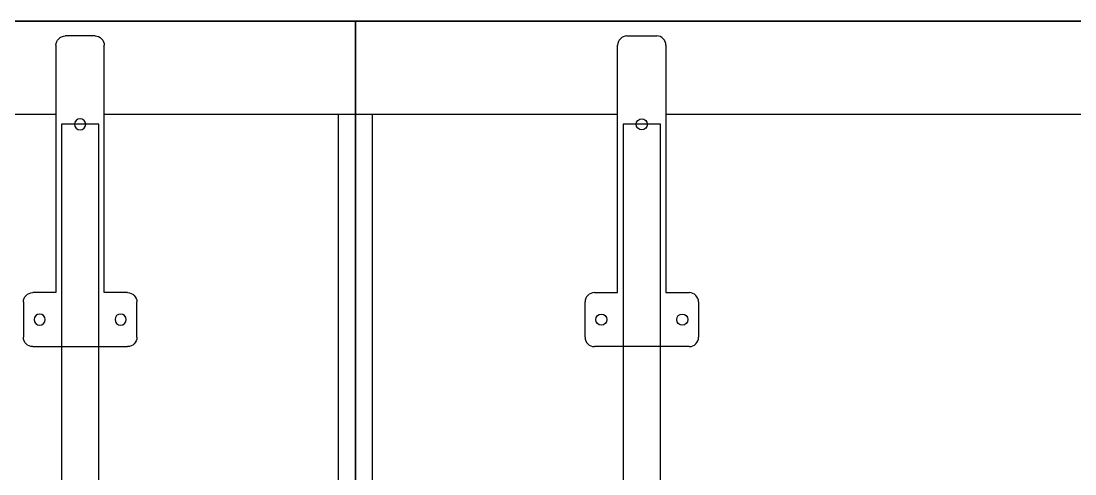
# Model space of a CAD drawing. Header units: millimetres. Extents: x 151130 to 215929, y 2134 to 34533.
# Drawn here: x 170295 to 170862, y 15187 to 15430 of the extents above; entities that cross this region are included whole.
import ezdxf

# ---------------------------------------------------------------- set-up
doc = ezdxf.new("R2010")
doc.units = ezdxf.units.MM
for name, color, linetype in [('2D', 7, 'Continuous'), ('MUEBLES', 8, 'Continuous'), ('OH CUBIERTA', 3, 'Continuous')]:
    doc.layers.add(name, color=color, linetype=linetype)

# ---------------------------------------------------------------- blocks, each defined once
blk = doc.blocks.new('CUR25.15070')
at = {"layer": 'OH CUBIERTA'}
blk.add_lwpolyline([(0, 0), (0, 700), (1500, 700), (1500, 0)], close=True, dxfattribs=at)
blk = doc.blocks.new('SP.LI.5LTD.140')
at = {"layer": '2D'}
for p, q in [((5, -697), (5, 697)), ((55, 533), (55, 164)), ((156, 181.5), (175, 181.5)), ((151, 164), (151, 176.5)), ((180, 176.5), (180, 125.5)), ((13, 143), (13, 159)), ((18, 164), (151, 164)), ((151, 138), (18, 138)), ((55, 138), (55, -138)), ((151, 125.5), (151, 138)), ((175, 120.5), (156, 120.5)), ((175, -120.5), (156, -120.5)), ((151, -125.5), (151, -138)), ((180, -176.5), (180, -125.5)), ((151, -138), (18, -138)), ((13, -143), (13, -159)), ((18, -164), (151, -164)), ((55, -164), (55, -533)), ((151, -164), (151, -176.5)), ((156, -181.5), (175, -181.5))]:
    blk.add_line(p, q, dxfattribs=at)
for centre, major_axis, start_param, end_param in [((156, 176.5), (-3.54, 3.54), -0.785398, 0.785398), ((175, 176.5), (3.54, 3.54), 5.497787, 7.068583), ((165.5, 172.75), (-2.12, 2.12), -0.785398, 5.497787), ((18, 159), (-3.54, 3.54), -0.785398, 0.785398), ((60.5, 151), (-2.12, 2.12), -0.785398, 5.497787), ((18, 143), (3.54, 3.54), 2.356194, 3.926991), ((165.5, 129.25), (-2.12, 2.12), -0.785398, 5.497787), ((156, 125.5), (3.54, 3.54), 2.356194, 3.926991), ((175, 125.5), (-3.54, 3.54), 2.356194, 3.926991)]:
    blk.add_ellipse(centre, major_axis=major_axis, ratio=1, start_param=start_param, end_param=end_param, dxfattribs=at)
at = {"layer": '2D', "extrusion": (0, 0, -1)}
for centre, major_axis, start_param, end_param in [((156, -125.5), (-3.54, 3.54), 5.497787, 7.068583), ((175, -125.5), (3.54, 3.54), -0.785398, 0.785398), ((165.5, -129.25), (2.12, 2.12), 2.356194490192319, 8.639379797371905), ((18, -143), (-3.54, 3.54), 5.497787, 7.068583), ((60.5, -151), (2.12, 2.12), 2.356194490192319, 8.639379797371905), ((18, -159), (3.54, 3.54), 2.356194, 3.926991), ((165.5, -172.75), (2.12, 2.12), 2.356194490192319, 8.639379797371905), ((156, -176.5), (3.54, 3.54), 2.356194, 3.926991), ((175, -176.5), (-3.54, 3.54), 2.356194, 3.926991)]:
    blk.add_ellipse(centre, major_axis=major_axis, ratio=1, start_param=start_param, end_param=end_param, dxfattribs=at)
blk = doc.blocks.new('B4')
at = {"color": 5}
blk.add_lwpolyline([(-50, -709), (-1450, -709), (-1450, -691), (-50, -691)], close=True, dxfattribs=at)
at = {"layer": 'MUEBLES'}
for points in [[(-1469.5, -562), (-55.5, -562), (-55.5, -542), (-1469.5, -542)], [(-1469.5, -864), (-55.5, -864), (-55.5, -844), (-1469.5, -844)]]:
    blk.add_lwpolyline(points, close=True, dxfattribs=at)
at = {"xscale": -1}
blk.add_blockref('SP.LI.5LTD.140', (5, -703), dxfattribs=at)
at = {"layer": 'OH CUBIERTA'}
for p in [(-1500, -700), (-1500, -1400)]:
    blk.add_blockref('CUR25.15070', p, dxfattribs=at)

msp = doc.modelspace()

# ---------------------------------------------------------------- block references
at = {"color": 5, "rotation": 90}
msp.add_blockref('B4', (169775.03, 15430.44), dxfattribs=at)

doc.saveas('drawing.dxf')
